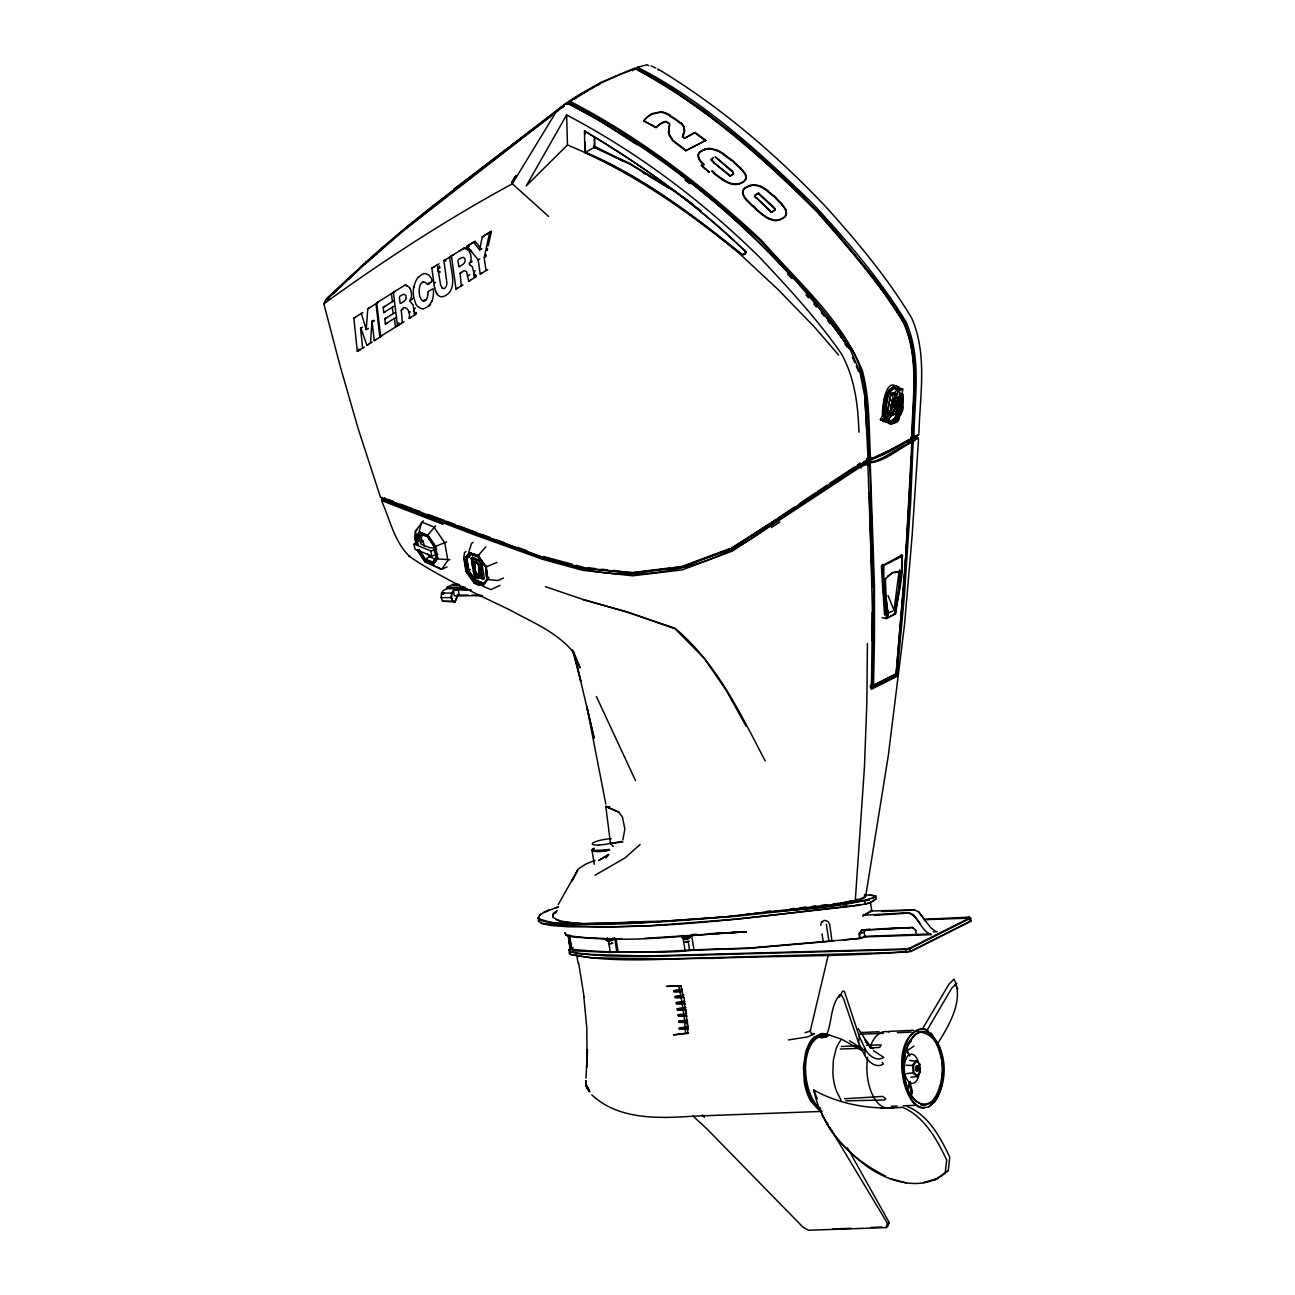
<?xml version="1.0" encoding="UTF-8"?>
<svg xmlns="http://www.w3.org/2000/svg" width="1295" height="1295" viewBox="0 0 1295 1295"><rect width="100%" height="100%" fill="white"/><g stroke="black" fill="none" stroke-linecap="round" stroke-linejoin="round"><path stroke-width="1.5" d="M586.376 1086.505L585.761 1081.001L586.376 1086.505L586.101 1083.85M872.263 641.009L872.263 611.952M892.967 404.898C893.777 407.116 889.762 406.565 890.539 404.752M585.939 1083.866L586.441 1086.392L585.858 1081.066L585.971 1082.636M867.423 643.469L866.824 703.671L864.429 767.417L855.234 901.207L865.659 896.448L888.338 755.373L904.509 624.789L912.02 536.988L918.479 440.3M586.052 1084.757L585.728 1081.584M668.414 132.414L668.916 128.399M897.969 391.446C890.507 414.368 900.996 383.806 890.555 395.412L887.463 411.875L885.343 411.502L886.751 411.583M585.809 1082.669L585.761 1081.001M900.219 415.306L903.052 404.008L902.485 393.745L903.133 398.18M900.025 400.268C901.595 407.876 893.307 429.114 884.89 417.573M902.016 402.389L902.405 393.68L901.725 397.16M900.09 571.354L898.714 588.626L894.894 611.92L894.408 607.339L898.989 571.969L900.09 571.354L892.886 572.374L885.181 578.93L885.472 594.583L888.192 615.303L885.78 595.133L885.521 578.687L884.048 578.703M903.198 402.033L903.23 400.09M899.847 400.365L898.358 410.58L895.104 417.459A16.738 8.142 -82.6 0 1 893.485 419.321A16.625 7.835 -80.4 0 1 890.895 420.875A16.738 8.142 -82.6 0 1 888.338 420.826M901.984 400.689C902.34 407.86 898.503 424.598 888.856 420.179C889.082 433.097 905.577 411.664 902.793 405.983M871.826 674.808L871.454 689.248L896.949 676.411L904.298 596.331L910.628 502.978L913.153 440.737L910.741 440.365L910.013 442.874M866.404 464.452L866.76 462.137L908.038 441.352L911.858 442.242L905.027 570.156L896.189 673.934L877.136 684.424L873.024 686.172L870.289 685.314M894.408 607.339L894.246 610.884L888.03 595.538M867.44 459.142C881.037 458.899 898.665 445.318 912.149 438.406L912.198 437.111C912.748 398.941 919.968 358.812 903.829 322.682C879.791 282.488 848.371 247.539 817.873 212.234C763.03 157.31 703.654 104.668 634.777 68.101L601.511 82.119L579.432 94.551L569.395 101.026L566.967 103.908L568.133 103.147M377.622 302.755L367.78 308.777L366.194 329.594L361.321 313.422L362.972 312.597M911.016 472.189L912.376 442.372L917.831 437.953L918.56 439.215M902.761 389.536L901.482 396.367M908.232 443.392L908.313 441.789M910.887 473.031L907.228 540.177M586.327 1084.805L586.603 1086.375M882.154 1062.386L883.481 1063.972C876.278 1068.828 868.152 1061.787 864.801 1055.441L865.125 1048.918L859.313 1036.567L844.437 991.452L842.576 991.209L839.37 997.069M910.757 441.854L911.016 437.759M885.505 399.767C886.088 393.275 894.359 380.18 900.705 388.986C899.199 388.257 896.69 391.171 894.829 388.209M918.932 433.064C919.952 394.765 927.625 354.506 911.712 318.133C887.836 278.15 857.727 242.311 826.696 207.734C776.628 154.688 720.457 106.676 657.892 68.975L658.378 70.14M912.149 438.406L892.433 449.365L869.916 459.919L869.333 458.155C867.083 421.393 870.11 382.333 851.721 348.922C825.239 309.958 793.042 275.43 760.78 241.275C703.072 187.354 639.471 138.549 569.201 102.208L566.967 103.908M919.078 1063.956L920.389 1071.969L917.119 1076.582L910.854 1077.23M885.748 421.539L888.856 423.497L891.786 422.915M899.345 573.701L899.588 569.913M898.277 401.531C898.115 403.069 894.845 402.891 895.654 401.304M907.212 539.416L895.93 675.618L885.052 681.834L870.661 687.758M883.417 406.97L884.712 398.326L888.046 391.284M373.672 320.334L372.021 321.16L370.499 343.013L366.922 345.279L360.836 328.023M883.239 407.018L886.654 394.004M901.045 401.693L898.082 414.999L892.773 422.316M458.041 594.437L454.966 601.884L442.582 601.269L441.207 597.626L441.514 593.126L443.359 590.407L446.726 588.707L466.945 588.642M454.966 601.884L452.667 601.252L451.275 597.61L451.599 593.11L453.477 590.374L458.284 589.468L470.862 590.115M911.097 437.208L912.214 437.5L912.781 436.172L915.16 370.516L912.457 345.198L904.833 322.099L883.562 289.449L828.444 222.287L785.417 178.386L746.017 143.243L704.334 110.82L665.517 83.884L637.189 68.311L637.512 67.259L647.128 64.75L648.585 65.705M898.633 397.516L897.759 402.114L898.762 396.95M588.561 1090.924C590.747 1094.081 583.818 1082.96 587.671 1087.557L586.522 1086.1L586.991 1086.91M552.787 916.552L553.078 913.606L557.336 910.498M427.933 292.379L427.917 292.492A10.182 5.908 78.6 0 0 427.9 293.172L427.884 293.544A12.189 7.155 78.3 0 1 427.787 294.742M885.375 411.341L888.499 394.813L892.757 392.531L892.951 398.504M474.035 563.859L474.698 561.9M569.622 934.974L571.645 949.64L575.886 950.902L610.269 952.456L608.423 940.558M826.21 1034.559L818.699 1036.599L821.079 1035.158L828.865 1034.883L826.469 1036.809L821.742 1037.797L819.152 1036.939M945.237 1172.768L946.677 1159.915C936.9 1139.551 924.403 1116.468 902.583 1107.306C872.166 1110.042 840.698 1104.878 813.778 1090.082C819.832 1119.544 838.61 1144.084 862.114 1162.667C885.408 1181.72 923.966 1194.314 948.312 1170.356L949.737 1157.082C940.429 1137.496 928.385 1114.882 907.228 1106.497M669.402 125.194L668.706 131.896A18.923 8.935 27.7 0 0 669.175 133.838M669.677 124.838L669.094 128.448M864.801 1055.441L858.601 1042.944L859.313 1036.567M828.865 1034.883L826.469 1036.809M922.849 1028.295L948.83 984.378L953.978 979.149C964.597 1000.387 948.28 1026.563 936.997 1044.741M901.822 404.105L899.361 413.963M538.639 919.142L538.38 921.182L541.747 923.513L550.375 925.439L567.857 926.783L608.197 927.026L651.514 925.585L737.243 919.126L859.67 905.27M538.704 921.409L538.963 919.369M414.594 537.684L415.452 530.999L423.352 520.898M898.649 397.387C891.025 413.736 903.521 396.837 896.415 396.934M463.642 558.857L464.484 552.593L465.925 551.541M897.856 402.259L895.897 401.644M479.895 575.789L479.878 570.464M565.284 933.031L566.223 935.411L574.446 937.24L622.409 939.247M564.944 932.772L565.899 935.184C625.436 944.978 686.415 934.456 746.163 931.801L710.048 933.679M684.602 130.973L684.132 126.651L681.251 122.75M882.024 617.65L886.606 618.573L895.331 613.522L901.142 576.631L902.372 555.571L901.126 554.827M897.71 402.405L898.779 399.896M481.869 273.229L480.218 274.071L478.163 259.809L467.042 246.196L473.501 242.197L479.636 249.886L482.307 236.775L491.404 231.352L488.183 245.823M569.201 102.208L569.395 101.026C640.005 137.335 703.768 186.448 761.687 240.514C797.51 281.662 841.718 319.137 862.389 370.775C869.9 399.265 868.832 428.92 870.515 458.106L870.58 459.336M887.512 411.6L890.685 395.169L892.757 394.02M890.215 410.677L892.595 400.333L892.206 402.049M900.624 389.212C905.658 387.496 893.356 389.164 894.44 395.04M890.393 400.058C894.149 398.423 894.327 408.346 890.588 405.902M483.844 236.613L482.307 236.775M885.343 401.952C880.179 411.632 890.879 430.911 898.762 415.387M900.268 403.312C899.28 405.659 903.991 395.363 899.119 397.403M911.47 439.005L911.809 436.771C912.344 398.763 919.58 358.812 903.57 322.811C879.564 282.698 848.225 247.798 817.776 212.574C763.127 157.828 703.978 105.348 635.359 68.878L633.611 68.959M897.095 404.655L897.306 404.477A4.613 2.509 89.7 0 0 897.581 404.169L898.843 398.973M894.716 414.109L899.556 405.691L898.212 406.015M900.559 394.295L900.316 403.101M622.83 840.018L624.854 829.075L622.458 817.113L618.751 812.111L605.817 806.494L610.495 843.547L613.215 846.444M898.568 397.824L898.066 398.714M413.736 287.101L413.413 289.109A15.427 8.693 78.8 0 0 413.283 291.925L413.332 293.447A19.749 11.137 78.9 0 0 413.947 298.222L415.857 304.017A8.952 5.148 79.1 0 0 417.298 306.187L420.729 308.42A17.758 10.279 79.9 0 0 422.996 308.679L423.319 308.647M900.09 393.729L899.782 398.892L898.261 401.563M463.497 182.611L406.112 227.353L365.805 262.221L366.129 263.095M484.249 257.268L489.753 232.193L491.404 231.352M486.013 255.908L486.24 254.84M487.616 248.43L487.163 250.566M828.379 954.561L810.233 1031.16L812.062 1034.786L814.539 1033.879L813.195 1033.426M457.653 595.862L455.079 601.722L452.845 601.107L451.486 597.578L451.809 593.207L453.719 590.52M820.69 925.278L821.483 922.202L824.267 920.308L828.136 921.522L829.674 924.5L832.021 941.125L748.413 948.426L692.857 950.19C665.581 953.589 636.735 951.323 610.269 952.456M551.929 115.239L453.768 190.381L454.108 189.021L564.798 104.507L588.092 90.504M476.155 561.561L474.148 561.706L473.63 563.665L474.456 568.651M458.899 584.401L452.764 584.417L447.115 587.266L446.726 588.707M479.441 567.857L477.839 562.985L474.504 562.014L475.378 571.953L476.463 574.268L479.927 575.288M475.378 571.953L476.511 574.268L479.555 575.336L478.681 565.478L477.58 563.228L474.488 562.159M474.52 561.658L474.99 571.937L478.179 575.886L480.105 575.53M419.159 531.209L421.749 522.079L433.874 526.984L444.719 542.848L447.924 560.379L441.627 569.298L424.792 561.917M411.454 299.76L411.486 299.663A2.849 1.619 78.8 0 1 411.68 299.372L411.891 299.129M586.004 1078.168L587.396 1049.517L587.137 1066.918L586.813 1027.939L583.867 997.344M909.446 1094.324L911.696 1093.87L912.392 1091.588L909.996 1082.005M468.822 552.123L471.477 543.511L472.999 542.346M895.233 399.232L897.904 391.414L902.793 388.986M862.761 916.148L871.664 910.158M744.949 254.338L745.807 251.748L742.278 248.349C694.751 202.846 641.041 164.335 584.466 130.924L584.871 152.535C641.608 176.767 691.19 214.258 739.089 252.541L742.164 255.002L744.949 254.338L745.823 251.602M895.897 398.261L894.052 403.522L892.935 403.587M683.226 135.344L683.647 134.486M591.815 1094.858C618.719 1120.11 658.831 1118.475 693.133 1116.177L706.924 1128.884L802.932 1227.11L808.242 1230.25L885.99 1227.579L887.544 1223.5L889.26 1222.626L847.464 1147.872M683.517 134.826L682.514 137.027L684.424 138.403L695.14 132.446L705.84 140.313L685.702 150.77L672.672 140.815L668.706 134.291M916.731 1065.656L915.743 1069.961L917.168 1071.418L918.349 1069.767L918.123 1066.886L916.731 1065.656L915.775 1070.188M682.012 990.513L682.53 989.202L673.724 990.659L682.012 990.513L680.976 986.369L677.058 986.288L681.283 985.754L666.536 986.385L678.855 986.029L679.454 989.25M571.823 948.798L570.124 948.814L568.019 934.958M889.26 1222.626L887.577 1226.786L885.99 1227.579M682.951 136.024L683.388 135.166M897.273 405.367L899.556 405.707L898.503 407.536M920.405 1071.58L917.119 1076.582L913.234 1073.167L912.635 1065.138L915.905 1060.54L919.871 1064.425M683.242 135.506L682.514 137.027M683.193 996.405L683.744 995.11L674.889 996.551L683.193 996.405L682.222 991.533L673.918 991.679L682.222 991.533M742.164 255.002L745.952 252.622M905.998 1044.207C908.621 1035.304 918.058 1024.523 927.981 1030.545M684.294 1002.492L684.861 1001.245L676.006 1002.638L684.294 1002.492L684.181 997.49L675.1 997.571L681.105 997.538L681.785 1001.294M432.028 300.926L429.94 304.293A31.064 18.081 79.5 0 1 423.335 308.777M382.559 498.834L381.685 501.068C390.103 519.959 394.554 542.508 410.175 556.996C441.401 577.942 475.718 593.531 509.534 609.735C532.294 622.442 557.935 632.316 574.413 653.506L572.293 650.543L580.03 667.767L573.555 651.644M570.124 948.814L568.991 940.753M616.711 951.501L614.672 937.661M910.514 441.903L911.211 440.446L910.514 441.903L912.376 442.372M866.096 462.833L866.047 465.018M685.265 1008.595L685.864 1007.445L676.961 1008.74L685.265 1008.595L684.472 1003.528L676.168 1003.674L685.265 1003.674L684.472 1003.528M566.627 114.947L526.175 185.994L567.469 144.959L566.627 114.947C637.367 152.13 702.198 200.806 759.161 256.847C788.218 287.62 817.015 318.829 841.297 353.584C854.765 377.59 858.067 405.157 858.925 432.222M755.811 194.93L758.595 193.101L773.423 206.844M771.431 211.83L756.733 198.086L771.156 212.348L773.714 210.648A11.914 6.054 36.2 0 0 775.074 209.385M808.825 1047.105L811.512 1042.07A37.992 19.652 87.7 0 1 825.87 1034.834M890.814 405.594L891.397 404.72M686.156 1014.665L685.411 1009.647L686.156 1014.665L677.852 1014.811L686.771 1013.548M893.744 410.191L896.836 405.594L895.606 405.626M882.656 419.596L885.553 414.756M570.383 952.375L570.043 954.285C616.404 963.982 664.918 957.944 712.04 958.397C777.955 955.532 845.36 956.908 910.644 951.275L971.12 920.826L970.667 918.139L968.968 917.119L923.659 919.353M883.174 414.886L880.487 419.256M886.557 422.057L890.863 416.148A7.608 4.549 86.4 0 1 891.203 415.727L895.088 413.591M885.019 415.824L885.472 414.999M891.834 408.88L893.647 405.675M893.566 410.499L892.724 411.988L894.149 409.43M898.082 402.777L900.349 398.909A9.454 6.054 83.5 0 1 900.624 398.471L901.255 397.775M894.311 410.887L894.813 409.965M662.085 123.154A59.505 29.542 30.7 0 0 656.063 127.768L643.874 120.985L656.322 127.25A59.505 29.542 30.7 0 1 662.376 122.636L665.857 121.196L669.774 123.915L665.581 121.714L662.117 123.041M684.424 138.403L695.14 132.446M685.702 150.77L705.84 140.313M730.072 176.169L733.553 173.724L733.148 172.575L715.131 156.792L732.614 171.167L733.439 174.016L730.072 176.169L713.351 162.312L730.348 175.651M892.255 408.67L893.388 406.711M890.361 407.294L892.061 404.671M890.847 411.195L890.07 412.36A4.176 2.282 89.7 0 1 889.697 412.733L889.131 413.04A5.439 1.522 -36.6 0 1 888.71 413.089L888.354 413.056A7.349 3.594 86.6 0 0 887.739 413.105A5.73 2.946 89 0 0 887.269 413.332L886.832 413.704M893.874 411.098L896.286 406.873M895.962 412.101L898.325 407.86M885.667 414.562L887.221 412.814A6.248 3.205 89 0 1 887.431 412.668L889.616 412.166A5.536 2.995 89.6 0 0 889.94 411.794L891.203 409.916M892.271 408.006L891.429 409.625M885.1 421.004L887.658 416.909M894.311 410.321L895.832 407.617M895.282 409.139L896.172 407.553M899.442 416.925C898.892 428.953 878.56 419.758 893.032 421.199M886.088 418.673L885.812 419.094A24.589 18.875 -1.3 0 0 886.071 418.69L887.237 416.618L886.395 418.139A19.975 15.637 63.4 0 1 886.152 418.528M896.836 400.867L897.5 399.702M884.809 416.116L883.692 418.058A29.542 22.484 62.4 0 1 883.303 418.673L883.077 419.013M893.097 406.63L892.53 407.634M558.226 904.622L578.331 868.945L585.842 864.056L595.15 860.382M887.091 417.977L888.499 415.501M782.148 516.721L731.918 548.724L681.866 567.323L632.203 573.361L582.523 568.149L542.022 557.206L380.536 497.458L358.181 428.694L339.986 365.546L323.88 303.823L325.709 299.825L380.698 248.98L427.415 210.146L566.854 102.839C651.854 147.096 729.166 207.329 793.317 278.603M887.901 416.585L889.681 414.27A7.624 3.917 89 0 1 889.94 414.157L891.818 413.85M864.542 894.521L875.711 895.962L874.983 897.241C830.807 911.097 782.293 908.426 736.709 915.937C693.78 919.725 650.77 923.206 607.663 923.837C584.822 922.412 559.424 927.641 538.105 918.22L540.371 914.27M875.922 899.005L869.771 903.004L859.621 905.059M886.978 418.803L886.055 419.726M892.741 411.972L892.644 412.101A8.935 5.552 84.6 0 1 892.304 412.571L891.478 413.299M893.987 410.823L893.469 411.761M704.755 149.832A41.893 20.704 31.9 0 0 699.98 152.211L698.588 153.716A15.864 7.802 29.7 0 0 698.248 154.607A14.585 7.171 29.8 0 0 699.09 159.123M745.062 180.345L745.418 179.778A16.689 8.223 32.1 0 0 745.904 178.095L745.79 176.347A13.096 6.459 31.9 0 0 745.046 174.388A20.558 10.214 31.6 0 0 740.271 168.609M899.669 399.087L900.915 397.241M887.399 416.326L888.985 413.995A5.002 2.703 89.6 0 1 889.309 413.704L890.636 412.457M898.52 402.065L901.012 397.873M896.35 407.213L897.435 405.319L899.458 404.785M895.266 413.315L895.832 412.344M887.642 415.922L888.16 415.064M889.875 417.767L890.361 416.941M895.768 403.878L893.242 405.432A9.259 5.245 -89.9 0 1 893.469 405.108L894.068 404.396M893.566 411.535L892.53 413.17M895.023 407.86L895.557 407.002M893.259 406.355L895.962 404.59A5.407 2.671 87.9 0 0 896.431 404.526L896.723 404.364A4.808 2.574 88.9 0 0 897.176 403.959L898.261 402.405M891.073 410.24L889.131 412.441M686.933 1021.091L687.564 1020.055L678.645 1021.334L686.933 1021.091L686.301 1015.717L677.997 1015.863L687.095 1016.057L686.301 1015.717M323.88 303.823C384.178 260.068 446.84 219.357 512.334 183.809L556.915 110.577L566.854 102.839L596.477 118.654L637.108 144.684M896.124 402.081L895.525 402.988M899.895 398.698L900.187 398.212A13.662 8.952 80.8 0 1 900.511 397.759L900.689 397.516M573.232 947.746L571.807 947.843M884.129 418.997L883.012 420.616M926.637 1030.982L951.76 988.182L956.795 983.245M893.21 412.134L893.097 412.312A27.713 21.335 51.5 0 1 892.789 412.781M863.425 915.581L872.037 911L914.464 909.851L918.803 912.02L925.698 921.344M887.366 392.725L888.127 391.576M885.926 419.871L885.294 420.778M896.091 407.213L896.949 406.29A8.693 4.452 89 0 1 897.257 406.112L897.467 405.999M888.419 410.644L886.865 412.182M897.856 403.036L895.217 404.493M892.66 412.085L892.142 412.765A4.176 2.282 89.7 0 1 891.85 413.056L891.17 413.38A6.588 3.189 86.3 0 1 890.847 413.413L889.794 413.461A5.811 2.978 89 0 0 889.438 413.639L888.985 413.995M879.24 928.839L912.91 927.495L861.596 929.988L859.006 933.776L859.767 938.211L859.621 933.808L862.049 930.312L869.803 929.211M688.195 1026.741L687.532 1027.696L679.244 1027.841L688.195 1026.741L687.046 1022.16L678.742 1022.305L687.839 1022.645M416.197 543.447L415.258 538.315L420.066 531.97M417.977 544.742L417.039 539.562L421.004 534.188M417.039 539.562L421.28 537.085L423.125 534.463M433.113 564.215L437.354 558.21M417.961 550.051L424.857 561.14L433.145 564.49L437.953 558.129M888.03 410.434L886.962 411.47M917.491 1075.692L914.027 1072.649L913.493 1065.494L916.407 1061.382L909.592 1060.411M442.663 594.308L443.764 592.786M442.939 594.421L443.975 592.997M415.905 543.463L414.967 538.267L419.321 532.099L427.9 535.725L435.185 546.409L437.435 558.582L433.08 564.766L424.679 561.366L425.375 560.881M895.816 406.598L896.237 406.096A4.824 2.622 88.4 0 1 896.577 405.74L898.746 405.238A4.743 2.428 89 0 0 899.054 405.092L899.636 404.607M784.673 217.01L785.644 215.682M785.142 216.492L785.838 215.391A17.466 8.952 37 0 0 786.453 213.724L786.016 210.017M427.965 534.77L435.638 525.867M893.793 405.529L893.906 405.367A3.917 2.153 88.1 0 1 894.327 404.898L894.537 404.785A6.119 3.14 89 0 1 894.845 404.639L895.007 404.574M859.621 933.808L864.024 932.222L866.209 929.357M892.692 412.911L892.595 413.04A5.002 2.881 86.6 0 1 892.19 413.461M483.423 585.081L474.067 582.232L466.394 571.516L464.419 559.44L469.777 552.852M488.62 578.557L482.841 585.728L473.808 582.572L465.99 571.662L463.998 559.375L468.952 552.916L478.001 556.073L485.803 566.983L487.665 578.687L482.905 584.887L474.229 581.86L466.75 571.386L464.824 559.23L470.101 552.69M464.808 559.618L469.583 553.418L478.243 556.445M467.009 571.322L465.148 559.877L469.777 553.871L478.195 556.801L485.479 566.951C490.692 590.342 483.164 573.458 486.726 566.303M483.974 583.656L482.744 584.304L474.375 581.374L467.139 571.273L465.277 559.909L471.396 553.143M471.607 553.256L465.277 559.909M468.515 557.319L470.959 554.147M482.938 585.324L488.846 577.538M478.26 555.409L485.868 546.83M970.683 921.344L969.89 920.146L970.683 921.344L910.417 951.695M744.188 188.73L743.686 189.507A16.738 8.418 33.7 0 0 743.184 190.446A14.617 7.349 33.7 0 0 743.573 194.914M918.025 437.92L917.265 438.795M893.955 405.934L895.055 405.092M859.265 463.659L860.269 462.946M410.24 299.954L410.029 300.213A2.849 1.619 78.8 0 0 409.819 300.472L409.965 301.573M883.125 419.548L883.222 420.551L881.345 420.308M605.655 939.701L609.896 940.17L614.105 938.47M895.185 403.441L892.919 404.202M900.834 389.261L899.28 390.216L896.998 388.532A16.738 8.142 -82.6 0 0 894.505 388.484A16.625 7.835 -80.4 0 0 891.915 390.054A16.738 8.142 -82.6 0 0 890.296 391.883C884.469 398.439 887.01 408.152 884.987 415.145C883.141 406.743 885.197 396.351 891.187 389.617M745.127 180.102L744.657 180.604A39.336 19.36 31.5 0 1 739.429 183.485L736.288 183.987A16.673 8.256 31.8 0 1 733.666 183.841L731.966 183.55A13.533 6.669 31.7 0 1 728.34 182.352A20.574 9.777 31.6 0 1 720.91 177.868M892.498 413.866L890.393 414.513M605.914 857.954L608.812 854.684M469.438 263.128L469.535 263.031A2.59 1.651 75.3 0 0 469.227 263.403L469.486 264.633M886.719 413.817L886.606 413.947A10.376 6.248 85.5 0 0 886.379 414.222M916.374 436.949C921.133 432.239 911.648 440.073 911.745 437.37M701.534 211.134L673.95 191.045L629.985 164.157L594.502 147.565L594.777 137.286M382.154 497.361L382.786 498.559L413.267 510.311M744.415 188.471L743.298 190.09A16.738 8.418 33.7 0 0 742.909 190.964A14.617 7.349 33.7 0 0 743.298 195.432A18.567 9.292 33.9 0 0 747.328 201.259M885.618 420.956L885.699 421.992M914.351 436.933L915.257 435.962M417.654 550.229L425.116 561.01M785.191 216.233L784.414 217.252A43.366 22.193 37.3 0 1 778.7 220.134M887.674 421.377L887.269 421.717A6.151 3.157 89 0 1 886.978 421.911L886.751 421.992M888.872 390.264L890.588 388.678M934.731 1101.867L928.24 1107.16L921.522 1107.516A39.514 19.781 84.8 0 1 911.502 1099.633M931.38 1102.11C947.843 1085.016 947.778 1032.39 917.151 1031.856M914.642 438.892L915.193 437.937L910.741 440.365M894.473 414.368L894.23 414.578A3.853 1.975 89 0 1 893.922 414.74L892.708 414.821M914.335 438.892L918.851 434.343L913.185 437.953L912.214 437.5M473.403 571.338L474.504 576.421L483.521 578.962M484.379 578.525L475.281 575.352L472.659 557.287L481.465 560.735L484.379 578.525L482.954 579.383M744.139 188.989L744.674 188.228A42.719 21.481 34.5 0 1 750.096 185.493M473.371 571.5L471.526 558.274L479.943 561.593L482.112 579.075M482.63 579.075L480.332 561.318L471.25 558.55M886.557 413.267L886.945 412.927A5.568 2.865 89 0 1 887.172 412.781M328.169 298.789L327.926 297.478L363.167 264.601M345.765 281.792L326.712 299.695M348.549 279.218L363.879 265.07M342.188 285.094L354.862 273.439M382.154 499.87L381.475 500.501L442.971 524.281M700.174 151.628L698.944 153.15A15.864 7.802 29.7 0 0 698.523 154.089M607.808 939.166L611.094 939.296M365.854 263.306L382.559 248.413M364.704 264.374L370.354 259.34M373.187 256.815L406.322 228.325L459.369 185.93M640.118 844.486L625.113 857.857L595.069 875.193M437.888 554.244L431.769 556.024L414.967 549.226L414.044 544.127L420.098 539.837L423.19 541.083L424.129 546.199M894.246 404.267L894.392 404.169A7.511 3.853 89 0 1 894.716 404.008L895.59 403.862M384.939 497.976L383.66 498.866M327.926 297.478L336.668 291.051M364.899 264.212L363.571 264.229L377.023 253.852M687.807 1033.459L688.552 1032.843L673.465 1034.867L687.807 1033.459L687.613 1028.764L679.292 1028.376L679.357 1029.412M406.873 227.985L551.816 115.287M460.696 184.91L453.768 190.381M891.931 413.72L892.012 413.704A5.455 2.8 89 0 1 891.397 413.995L890.992 414.06M454.545 188.665L470.069 178.305M935.055 1179.988L948.312 1170.356M887.609 576.21L892.158 573.005L898.989 571.969L897.856 571.742M554.794 113.037L563.778 106.271M554.988 112.908L558.048 110.609M561.107 108.311L564.167 106.012M872.328 586.781L867.828 463.561L860.576 466.864L732.355 551.103L682.303 569.865L632.64 575.806L582.912 570.383L542.395 559.23L474.698 534.9L381.96 499.449M474.844 568.764L476.706 574.171M430.944 282.294L429.665 283.168M556.138 912.36L553.321 914.416L553.03 917.346L560.945 921.781L583.543 923.529L658.928 921.571L722.416 917.022M634.534 69.412L637.512 67.259C703.493 100.864 759.453 151.855 812.192 203.121C846.477 239.996 879.451 278.555 905.869 321.532C921.91 357.728 914.529 397.873 913.914 436.075L913.865 437.354L912.7 437.176M634.016 69.849L635.359 68.878M813.729 1037.408L821.224 1033.637M399.702 296.345L403.878 294.111L405.772 295.357A1.732 0.971 79 0 1 406.015 296.118L406.031 297.672A6.621 3.707 79 0 1 405.723 299.08M479.943 561.593L481.465 560.735M329.416 297.154L328.574 298.87M458.252 259.696L460.826 258.126A37.474 23.407 73.8 0 1 461.441 257.818L463.351 257.317L464.792 258.482A1.716 1.085 75.5 0 1 465.067 259.227L465.099 260.781A6.847 4.29 75.6 0 1 464.775 262.189A10.263 6.362 77.3 0 1 463.06 264.196L461.409 265.378M931.234 934.682L864.947 936.884L860.317 938.486L748.494 948.053L693.084 949.834C652.389 952.553 612.082 953.379 571.872 949.332L570.318 948.393L568.958 949.721L571.079 951.501L577.845 953.071L590.569 954.464L645.752 955.985L905.82 948.927L909.818 948.086L970.084 917.734M906.322 1051.313L913.93 1046.052M368.444 260.166L373.073 257.009M794.499 507.122L778.279 518.097M799.371 503.82L815.559 492.796M859.427 464.5L817.857 491.987M402.583 302.172L404.137 301.12A10.473 5.811 80.4 0 0 405.821 299.242M857.403 465.099L858.682 464.241M401.887 302.642L400.624 303.418M817.177 491.695L826.906 485.269M830.144 483.132L854.441 467.106M866.582 459.628L867.585 459.968L868.038 458.705L864.898 396.221M460.599 265.928L459.207 266.754M566.595 104.312L569.638 102.321M772.047 522.16L775.155 520.137M914.027 1072.649L906.775 1073.652M574.252 99.181L577.311 97.206M429.503 283.265L427.852 284.333A5.52 3.221 78.5 0 1 427.253 284.609M771.383 527.502L779.8 522.063M907.099 1043.916L911.389 1041.131M416.958 529.946L415.452 530.999L416.164 534.9M567.388 102.564L599.31 83.722L621.778 73.734M769.975 523.568L731.707 547.882M360.366 349.65L357.323 351.366L353.843 318.181L361.321 313.422M357.323 351.366L364.3 347.157M454.869 595.927L482.112 595.538M584.871 152.535L594.907 147.128L629.888 163.461L673.95 190.414L693.456 204.61M382.268 335.454L380.601 336.279L376.715 302.771L393.065 292.654M385.376 311.69L383.725 312.532L383.207 307.303L394.052 300.683M383.725 312.532L393.842 306.365M387.011 323.232L385.343 324.074L384.89 318.797L394.894 312.71M385.343 324.074L394.036 318.602M380.601 336.279L397.096 326.097M372.021 321.16L374.287 340.617L381.491 336.279M812.062 1034.786L807.659 1036.923L788.396 1039.917M400.948 323.701L397.452 325.692L393.405 292.265L405.966 284.56M397.452 325.692L404.04 321.759M402.373 322.584L401.272 310.152A4.937 2.752 79 0 1 401.677 309.618C405.092 304.195 410.984 310.865 409.171 318.311L416.31 314.037M608.618 854.311L598.824 860.447L605.332 856.61M928.661 1106.901C950.854 1089.079 949.122 1043.317 924.031 1028.829C893.582 1032.018 898.277 1086.537 914.189 1103.615A39.821 20.72 89.3 0 0 924.711 1108.067M434.392 285.904L431.802 268.13L439.07 263.791M434.165 266.851L431.802 268.13M442.162 288.251A6.896 4.16 78 0 0 446.71 284.657L446.807 284.333A5.682 3.464 77.3 0 0 446.888 282.893L443.894 260.586L451.34 256.151L449.689 256.977C450.174 268.615 458.446 288.785 445.367 295.632A26.628 16.009 79.6 0 1 443.764 296.377L442.518 296.749A10.587 6.362 79.3 0 1 436.965 293.965M457.669 288.202L456.002 289.044L451.421 255.876L464.792 247.782A12.853 8.029 74.2 0 1 467.624 248.106L470.749 250.162M451.421 255.876L453.752 254.629M891.251 676.33L870.11 686.981M458.721 251.343L464.792 247.782M456.002 289.044L462.979 284.916M467.042 246.196L475.168 241.356L479.797 247.167M461.328 285.742L460.065 273.391A4.792 2.978 76 0 1 460.486 272.84L464.128 270.639L466.589 271.659L468.66 281.209L476.236 276.709M487.697 269.635L480.429 273.925M484.443 235.447L489.753 232.193M683.614 938.082C682.87 940.575 694.201 936.803 687.224 937.256M893.534 675.148L870.515 686.819M773.358 211.214L771.156 212.348M893.242 421.102C902.146 414.27 906.435 393.097 894.699 387.852A17.013 8.045 -80.6 0 0 891.187 389.617M434.91 558.938L429.551 556.769L425.31 559.246L419.175 549.776M908.815 439.685L888.856 450.676L864.267 462.056M895.039 674.501L896.496 674.177L903.327 597.076L912.392 442.534C898.163 445.027 883.028 462.542 866.76 462.137M591.443 88.61L594.793 86.716M892.498 611.046L884.55 614.963L881.409 566.19L884.744 564.604M570.286 948.426L571.597 948.069L570.966 943.472M570.447 951.631L569.007 952.893L571.16 954.739L590.73 957.733L663.234 959.077L906.257 952.181L910.644 951.275L909.818 948.086M884.744 421.636L882.753 420.988L883.643 421.701M889.196 411.713L889.131 411.761A5.957 3.059 89 0 1 888.888 411.907L888.92 411.859M872.199 898.422L875.452 895.8L869.414 894.974M892.061 415.047L891.203 415.727A6.588 3.869 87.6 0 0 890.766 416.326M882.413 420.147L880.26 419.515L881.086 420.228M895.897 559.035L900.381 556.64M474.375 581.374L475.896 580.597L484.249 583.511M585.227 131.313L585.049 134.032M476.204 561.82L478.842 565.446L479.555 575.336M894.845 392.935L895.088 399.087M745.111 253.804L742.375 254.532L739.251 252.056C691.465 213.837 641.964 176.428 585.34 152.227L585.178 142.418M436.415 556.753L432.384 562.467L425.116 559.521L418.609 550.019M468.385 570.642L476.042 580.387L484.314 583.268M472.659 557.287L471.234 558.145L471.995 562.758M471.526 558.015L472.367 557.562M481.044 560.217L479.911 560.8M475.281 575.352L474.553 576.453L478.761 577.926M475.686 575.87L474.553 576.453M499.935 585.34L490.999 589.63L483.31 586.344M464.419 559.44L469.761 556.688M478.648 555.943L469.308 553.094M479.49 556.202L478.373 556.785L469.891 553.936M466.394 571.516L469.276 570.01M470.214 569.525L466.799 571.305L474.472 582.022L483.747 584.903M480.542 574.268L478.227 575.466M503.431 578.023L497.976 580.548L488.49 579.61M586.764 1086.084L587.04 1088.399M589.516 1091.539L588.173 1087.978M434.537 546.425L436.156 557.109M476.511 574.268L478.842 573.07M480.591 574.527L478.26 575.725L476.382 574.413M474.537 581.989L477.887 580.241M488.571 577.683L482.711 584.433L474.294 581.504M859.249 464.97L867.634 460.907L868.233 459.077M469.713 552.9L478.988 555.782M486.661 566.498L485.835 566.919L487.81 579.27M487.827 578.978L486.256 566.708L478.583 555.992M415.258 538.315L422.267 534.819M432.708 562.014L425.31 559.246M447.083 566.919L441.627 569.298L433.598 565.478M713.335 157.699L712.897 157.925A11.202 5.471 29.9 0 0 711.473 159.188M758.595 193.101L756.15 194.363A11.024 5.552 34.2 0 0 754.904 195.496M473.501 242.197L475.168 241.356M443.894 260.586L445.545 259.761L445.755 261.282M439.782 267.337L437.969 268.551M393.405 292.265L395.056 291.424M480.267 249.352L481.918 248.527M479.636 249.886L481.303 249.045M376.715 302.771L378.383 301.929M442.178 287.83L440.559 284.77L438.568 272.824L440.413 271.901M367.78 308.777L369.431 307.951M353.843 318.181L355.494 317.356M383.207 307.303L384.874 306.478M478.163 259.809L479.814 258.984M485.819 256.815L484.168 257.64L486.03 270.477M433.825 283.249L435.492 282.423M460.065 273.391L461.716 272.565M372.652 321.694L374.32 320.869M362.487 327.182L360.528 328.202L362.649 347.983M475.216 270.72L473.614 271.837M468.175 275.625L469.826 274.783M401.272 310.152L402.939 309.327M384.89 318.797L386.558 317.955M366.194 329.594L368.444 328.396M474.585 277.535L474.31 275.884L475.961 275.042M474.456 276.741L476.107 275.9M396.076 317.518L394.425 318.343L395.444 326.923M415.42 308L413.655 309.181M468.66 281.209L470.328 280.367M408.751 312.694L410.418 311.868M414.319 313.649L416.067 312.37M414.384 314.135L416.197 313.228M409.171 318.311L410.839 317.485M374.287 340.617L375.955 339.776M370.499 343.013L372.151 342.188M366.922 345.279L368.589 344.438M417.654 544.774L416.699 539.513L420.47 534.171L428.143 537.069M452.764 584.417L453.444 585.324L456.811 583.624M434.764 552.981L433.825 547.866L429.908 547.801L421.004 544.208L420.454 542.459L423.19 541.083M496.989 562.37L486.402 566.789M437.71 558.258L435.509 546.28L428.095 535.45L419.807 532.099L415.485 538.429L416.569 544.337M651.547 113.733L661 111.758M651.255 114.251L660.709 112.276M887.722 413.817L889.438 413.607A4.727 2.428 89 0 1 889.762 413.493L889.875 413.445A7.301 3.561 86.6 0 1 890.361 413.38L891.365 413.332M446.629 541.941L435.832 546.28M888.079 563.017L891.413 561.431M897.241 406.096L897.289 406.063A12.804 6.556 89 0 0 896.933 406.258M596.477 85.761L599.909 84.24M867.261 459.952L872.134 457.782M868.184 465.666L867.828 463.561C862.81 461.878 858.812 467.139 854.83 469.389L766.559 527.988C715.018 566.935 647.759 582.799 584.385 569.395C536.697 557.805 491.145 539.351 445.286 522.176M865.222 460.793L867.634 460.907L867.585 459.968M889.859 414.141L889.956 414.109A5.892 3.011 89 0 0 889.552 414.303M859.767 899.847C860.738 899.556 868.152 896.674 864.429 895.703M548.918 909.964L540.193 914.497L537.927 918.479L541.002 920.583L549.663 922.509L567.194 923.869L630.228 923.513L736.677 916.196L820.253 907.228L869.463 900.025M543.56 912.376L558.291 906.921M479.911 584.579L478.292 585.194L473.889 583.058M888.888 412.538L887.463 412.7M896.901 405.513L899.539 405.659M891.462 388.144L893.21 387.626M891.462 388.5L892.32 388.16M605.672 939.798L606.74 939.506M860.366 938.098L864.688 936.382L930.878 933.922M571.516 948.312L569.023 949.575L569.072 951.226L577.521 953.638L606.966 955.92L645.541 956.568L905.82 949.494L910.207 948.587L970.667 918.139L968.968 917.119M885.23 412.36L885.845 412.247A16.058 7.317 74.5 0 1 886.088 412.247L886.686 412.247M449.883 559.699L438.163 559.003M683.258 937.807C680.231 939.603 692.598 937.871 689.685 936.884M729.862 548.562L682.044 566.449L674.161 567.42M623.413 73.135L632.429 69.8L632.688 70.804M609.395 943.148C605.332 944.897 615.87 943.31 611.79 942.776M685.913 941.465C682.06 943.634 693.942 940.672 687.111 941.206M916.115 1066.222L917.767 1067.129L917.945 1069.605L916.471 1070.9M849.293 901.676L853.615 900.996M608.051 939.442C603.098 941.708 616.776 939.846 611.952 938.875M684.65 938.276C679.778 941.06 695.334 937.645 687.321 937.774M608.132 939.96C603.308 942.242 616.808 940.364 612.033 939.393M704.836 149.119L708.349 148.456A15.799 7.592 30 0 1 709.352 148.439A14.439 6.864 29.8 0 1 716.41 150.058M704.561 149.637L708.057 148.974A15.799 7.592 30 0 1 709.077 148.957M855.849 899.717L857.727 899.135M855.946 900.381L857.84 899.798M722.48 917.103L834.045 904.428L857.824 900.397M923.594 1182.594L938.244 1178.24M414.044 544.127L430.846 550.925L436.949 549.129M749.967 185.379L753.01 184.829M749.692 185.897L752.735 185.347A14.65 7.333 33.9 0 1 760.327 186.836A18.616 9.68 34 0 1 767.482 191.158M554.778 908.07L558.21 907.115M921.101 1031.694L914.772 1034.446L909.43 1041.293A36.632 19.02 87.5 0 0 904.007 1063.486C902.858 1120.822 949.899 1115.141 941.789 1060.265C927.285 996.373 891.106 1053.725 907.908 1088.124M779.023 219.681L776.45 220.101A17.418 8.838 36.8 0 1 774.005 219.972L769.084 218.499M778.748 220.215L776.174 220.636A17.418 8.838 36.8 0 1 773.73 220.49L768.809 219.017A17.774 8.563 36 0 1 762.14 214.582M433.08 288.736L428.888 291.084A5.504 3.221 78.4 0 0 427.819 292.184M682.19 938.001L681.834 935.735L685.978 935.654M818.699 1036.599L821.467 1037.473L826.518 1036.453M621.39 841.426L610.495 843.547L622.927 841.96M855.169 901.142L844.809 902.809M805.069 1032.617L810.233 1031.16L810.395 1029.93M455.808 590.051L458.317 589.662L459.142 595.214M847.513 901.951L840.342 903.02M849.18 901.012L850.961 900.753M408.977 556.348L410.159 556.17M456.52 595.441L459.434 595.069M879.078 1031.759L860.349 1032.552M838.723 903.262L833.187 903.942M854.409 905.723C750.744 916.714 645.622 934.019 541.439 923.286M614.121 938.584L612.147 938.179M670.227 567.906L632.834 572.503L624.967 571.678M790.468 908.88L794.353 908.426M800.18 907.763L806.008 907.083M811.835 906.419L815.721 905.966M821.532 905.286L827.359 904.622M832.021 941.125L833.268 940.979M598.662 845.068L604.975 844.421A12.853 2.509 -9.3 0 0 611.305 843.077M685.201 937.985L688.487 936.819M766.85 911.372L770.816 910.984M843.304 906.192L846.833 905.869M855.655 905.027L860.641 904.557M843.563 939.96L859.767 938.211M862.049 930.312L909.365 927.673M404.315 285.386L404.946 285.369A12.804 7.155 77.9 0 1 406.533 285.677L406.873 285.806M919.693 1072.033L919.79 1063.956M881.361 1108.407L893.599 1107.581M844.502 1098.775L882.688 1096.412L885.861 1098.856L884.388 1099.973L845.862 1100.847M874.368 915.403L908.685 913.056C919.126 916.391 920.437 930.296 930.7 934.391M923.999 919.693L969.567 918.123M644.554 938.373L746.163 931.801L710.243 933.889M913.525 1030.318L888.742 1031.387M841.297 1046.506L858.714 1045.664M866.468 1045.275L881.199 1044.935L879.726 1047.445L870.272 1047.946M658.847 921.49C625.016 920.599 589.047 928.952 556.17 919.725M859.75 1034.268L883.498 1033.281M897.354 1032.698L911.211 1032.115M891.381 1106.286L897.322 1106.027M903.262 1105.784L915.128 1105.282M921.069 1105.04L925.035 1104.862M821.823 1111.418L693.133 1116.177M870.968 1227.482L882.154 1227.013M937.24 931.655L933.209 931.801M840.293 1049.015L862.276 1048.238M914.626 910.061L882.105 911.518M692.906 934.456L696.759 934.326M832.928 1228.874L851.058 1228.324M679.325 1028.91L688.39 1029.266L687.613 1028.764M686.221 1009.825L677.123 1009.792L683.129 1009.873L683.679 1013.613M906.144 1065.235L913.493 1065.494M895.493 404.995L896.14 405.027A6.718 3.254 88.5 0 0 896.464 404.946L896.577 404.93A4.743 2.428 89 0 0 896.901 404.785M451.599 593.11L441.514 593.126M468.418 595.117L458.333 595.133M452.667 601.252L442.582 601.269M453.444 585.324L459.579 585.324M447.115 587.266L465.148 587.202M441.207 597.626L451.275 597.61M935.767 931.558L930.522 927.495L918.803 912.02M866.339 462.93C882.543 463.659 899.507 448.151 911.858 442.242M745.807 251.748L742.229 248.511C694.848 203.185 641.349 164.756 584.968 131.442L584.466 130.924M607.76 940.251L607.404 937.969M458.689 589.484L470.894 589.921M471.704 595.15L482.226 595.651M609.67 806.72L605.817 806.494L619.156 812.337M917.427 1069.557L918.349 1069.767M908.038 441.352L911.745 441.708M587.622 567.777L595.49 568.602M601.382 569.217L607.274 569.832M613.183 570.447L621.033 571.273M827.311 1034.495C797.412 1036.194 801.476 1095.101 820.609 1108.73M826.145 1035.093L828.606 1035.352M911.194 1091.28L912.392 1091.588M477.839 562.985L479.441 567.922M821.483 922.202L822.584 922.348M893 399.135L895.12 399.41M866.63 458.705L869.285 459.191M410.58 302.026L413.04 304.924L414.659 314.879M901.514 555.393C904.687 573.183 897.84 594.955 895.654 613.781L887.285 617.99L883.74 585.826L883.87 565.381L882.332 564.296M881.895 565.267L883.87 565.381L902.664 555.911L902 555.005L882.769 565.446L882.64 585.955L886.606 618.573M894.473 613.344L895.331 613.522M885.327 617.958L886.185 618.12M894.003 675.229L896.949 676.411M895.331 673.756C895.735 676.055 876.974 685.864 871.94 685.541M894.003 614.235L894.861 614.413M864.542 895.557L865.724 895.816M894.068 387.642L898.325 391.462M890.507 1178.79L906.484 1182.918M543.463 556.478L572.196 564.248M576.032 565.284L583.689 567.356M583.009 599.634L627.606 612.244L675.019 628.771L704.059 658.119L726.204 690.284L745.952 726.009M865.691 463.06L868.136 464.646M545.438 586.667L582.879 599.407L627.347 612.017L675.164 628.334C716.896 663.509 740.368 713.545 765.183 760.926M473.063 553.726L476.56 554.988M517.595 547.364L526.838 550.618M481.303 534.268L490.319 537.554M495.726 539.513L504.742 542.783M414.918 509.712L420.454 511.735M427.852 514.439L444.493 520.541M446.338 521.221L455.565 524.685M459.272 526.078L475.896 532.31M400.446 504.16L413.105 509.016M387.998 499.368L393.324 501.408M383.951 498.186L413.574 510.327L541.342 556.737L581.957 567.712L631.814 572.957L681.656 566.951L731.821 548.352L868.038 459.676M469.713 264.844L472.238 266.64L473.549 271.432M424.954 560.913L433.388 564.361M651.013 65.867L655.837 68.036M567.469 144.959C630.422 171.086 686.706 210.146 739.137 253.27L778.344 289.805L814.053 326.583L838.626 355.024M593.968 145.995L623.64 161.47M670.583 115.304L668.398 114.17A14.65 6.507 24.3 0 0 666.893 113.491A12.157 5.423 24.3 0 0 660.936 111.661M670.308 115.822L668.123 114.688A14.65 6.507 24.3 0 0 666.601 114.009A12.157 5.423 24.3 0 0 660.66 112.179M885.472 1176.022C857.096 1161.858 829.852 1138.613 819.767 1107.775M873.558 1050.714L883.821 1057.4C876.537 1062.013 868.395 1055.554 865.125 1048.918M862.438 1050.892L841.977 1039.383L826.906 1034.203C832.118 1021.609 830.419 1005.729 839.727 994.819L841.847 995.677L843.595 998.769L858.601 1042.944M642.385 172.219L645.768 174.226M649.135 176.233L669.402 188.261M849.52 1040.792L863.862 1049.905M724.196 154.429L730.849 159.366M723.921 154.947L730.558 159.884M682.805 136.509L684.699 137.885M694.865 132.964L705.565 140.831M720.765 177.982L714.29 173.061M685.978 150.252L672.947 140.297L668.981 133.773M897.046 386.833C881.134 374.012 881.312 433.663 883.433 410.321M767.66 190.721L773.536 195.626M767.385 191.239L773.261 196.144M589.662 1091.458L586.635 1086.165M714.014 173.579L720.489 178.5A20.574 9.777 31.6 0 0 728.065 182.789M762.286 214.161L755.649 208.446M762.01 214.679L755.357 208.964M681.348 175.327C746.163 224.294 803.483 283.119 850.168 349.618M684.974 179.973L689.604 183.728M733.974 161.907L740.756 168.026M733.682 162.425L740.465 168.544M548.578 216.394L512.334 183.809M758.32 193.635L773.147 207.362A3.529 1.829 35.8 0 1 774.928 209.855M912.667 927.495L915.953 930.619M776.272 198.135L782.196 204.221M775.996 198.669L781.921 204.739M680.96 123.268L683.841 127.169L684.327 131.491A87.704 40.857 13.6 0 1 682.87 134.842M752.929 205.921L747.733 200.693A18.567 9.292 33.9 0 1 743.395 194.881M752.654 206.439L747.458 201.211M873.105 1048.788L865.529 1041.423L872.458 1048.416L864.752 1039.302L870.629 1047.752L858.229 1028.635M458.867 266.689L457.896 260.878M787.635 274.071L791.714 278.441M805.976 294.936L808.566 297.947M813.729 303.969L816.303 306.98M821.467 313.002L824.057 316.012M931.04 1032.989L939.344 1046.91A39.756 19.296 86.9 0 1 943.084 1066.562L941.465 1086.667A39.821 19.635 89.3 0 1 934.715 1101.835M468.693 245.354L469.389 246.212M481.141 248.85L480.396 247.928M702.408 1114.914L704.334 1117.375M400.155 303.305L399.362 297.51M827.764 320.577L830.046 323.685M844.842 343.936L847.108 347.044M827.084 317.647L850.297 349.52L859.718 371.762M474.877 575.514L477.062 578.574M475.896 580.597L468.66 570.496L466.799 559.116L468.887 570.399M822.325 1115.95L823.749 1117.957M897.823 387.642L898.617 388.824M870.224 462.623L874.465 585.955L874.449 640.685L873.526 685.735L872.684 685.767L873.607 585.987L869.722 463.464M427.706 535.482L435.217 546.458M427.884 537.198L434.278 546.539L427.722 537.101M427.431 553.645L429.551 556.769M417.184 550.391L424.679 561.366M824.802 1119.56L827.958 1124.384M920.405 924.015L913.347 914.594L908.863 912.667L863.668 915.209L863.263 914.383M830.014 1127.783L887.544 1223.5M471.04 250.599L471.623 251.716M841.119 1100.345L836.441 1090.957A36.632 20.331 88.5 0 1 832.879 1072.891L833.349 1060.281L836.036 1048.999A36.616 18.033 -89.8 0 1 840.682 1040.419M909.851 1093.029L915.355 1100.766L921.716 1104.586A36.632 19.02 87.5 0 0 931.429 1102.061M911.486 1099.682L904.525 1083.429L902.518 1063.13M955.208 984.378L957.847 988.991M428.208 283.006L428.904 283.751A5.52 3.221 78.5 0 0 429.309 283.605M410.062 288.445L409.528 287.62A13.079 7.284 77.6 0 0 406.873 285.985M589.5 1091.669L587.979 1088.059M864.947 936.884L864.024 932.222M587.266 1088.302L587.898 1089.597M596.412 696.564L635.586 780.739M817.242 1098.888L813.778 1090.082M852.45 357.274L854.765 362.6M856.286 366.161L858.601 371.503M906.403 952.537L905.82 948.927M576.388 954.706L577.586 957.539M866.42 464.112L866.161 463.642M572.487 650.074L580.84 681.38M884.404 416.375L883.255 410.45M860.576 466.864L860.965 468.223M872.085 911.211L871.843 911.567M470.571 254.289L468.79 250.599L465.973 248.948A12.853 8.029 74.2 0 0 463.141 248.608M580.694 680.96L575.271 657.957L576.097 661.276M908.912 1082.474L911.696 1093.87M434.829 287.781L434.893 288.073A18.729 11.088 78.1 0 0 435.978 292.33M575.271 657.957L594.162 738.215L586.764 706.228L605.833 804.163M915.452 930.15L916.358 934.197M899.248 393.988L899.976 398.585M887.496 610.819L888.208 613.927L886.444 609.184M679.924 991.549L680.652 995.175M859.929 371.875L864.671 395.946L866.711 428.305M577.133 957.895L578.282 963.561M474.763 276.062L474.407 274.2M474.278 275.754L473.695 272.371M430.846 550.925L431.769 556.024M421.28 537.085L422.219 542.249M420.098 539.837L420.551 542.378M473.954 271.432L474.828 276.547M823.264 941.934L822.017 933.889M474.358 273.941L474.099 272.306M618.201 952.181L615.999 938.713M392.175 307.19L393.243 313.536M471.963 562.953L472.804 568.1M691.562 935.071L694.088 950.465M688.309 942.242L689.555 949.899M682.659 935.427L685.168 951.194M682.19 1003.722L682.773 1007.494M592.042 850.685L594.275 864.38M578.703 963.237L584.11 997.101M875.711 895.962L876.165 898.665L872.862 901.336L865.222 904.169L864.769 901.466M569.379 936.366L571.224 947.94M870.483 902.534L871.697 910.304M828.849 940.494L826.339 924.274M683.922 936.285L684.278 938.551M688.147 935.67L688.487 937.952M432.012 280.497L431.737 279.283A6.103 3.594 77.7 0 0 431.413 278.506L428.953 275.09L425.456 273.585A14.196 8.239 76.6 0 0 422.785 274.151A35.402 20.558 76.2 0 0 422.073 274.508L420.486 275.544A53.16 30.756 76.8 0 0 418.512 277.373M438.714 272.452L438.309 269.587M438.568 272.824L438.552 271.302M438.487 272.258L438.438 270.445M414.109 311.286L414.076 311.091M438.325 271.108L437.419 264.617M439.393 266.058L439.669 268M413.801 309.1L413.866 310.687M438.163 268.453L438.082 269.409M438.196 270.25L438.196 268.745M885.926 605.267L885.408 601.366L885.829 604.733M453.622 591.119L454.205 595.522M892.611 400.463L892.676 405.562M391.414 293.496L392.401 301.508M684.019 1016.106L684.488 1020.104M398.844 322.746L399.103 324.851M375.971 303.597L379.84 337.105M358.974 350.524L358.812 349.1M327.748 298.53L327.845 299.566M901.822 397.435L901.984 399.022M684.747 1022.694L685.12 1026.789M687.046 1022.16L687.532 1027.696M871.454 689.248L872.425 612.373L869.35 493.168M685.557 1032.989L685.314 1029.315M594.502 147.565L594.259 136.962M910.288 440.575L910.32 441.401M863.603 465.601L863.506 461.684M804.632 1067.08L804.681 1074.526A38.057 19.652 87.6 0 0 809.245 1095.214A37.992 19.7 87.7 0 0 818.845 1108.277M470.49 254.322A9.292 5.892 75.3 0 1 469.891 263.112M472.108 261.137A9.292 5.892 75.3 0 1 471.558 262.27M437.014 293.836A5.811 3.464 78.2 0 1 436.124 292.233M434.586 287.846A67.712 38.332 77.9 0 1 434.149 285.952M432.287 280.869A5.115 3.011 77.7 0 1 430.992 282.132M422.996 282.213A5.666 3.302 78 0 1 426.508 283.54M422.931 282.002A11.169 6.459 77.7 0 0 419.531 287.263L419.24 289.578A16.981 9.664 78.7 0 0 419.175 291.505L419.418 294.418A7.236 4.144 78.7 0 0 423.206 301.185M423.465 301.007A5.585 3.237 79.1 0 0 424.792 300.942L425.132 300.78A9.615 5.585 79.1 0 0 426.087 299.987A7.025 4.079 78.9 0 0 426.897 298.659A12.853 7.495 78.6 0 0 427.738 294.71M433.485 290.015A25.56 15.281 77.9 0 1 432.141 301.055M413.914 287.247A25.609 14.455 78.8 0 1 418.382 277.114M424.873 300.359A7.236 4.144 78.7 0 1 424.258 299.938M425.472 300.246A5.585 3.237 79.1 0 1 425.116 300.181M430.49 304.616A31.064 18.081 79.5 0 1 428.402 306.381M410.013 288.51A8.79 4.97 78.7 0 1 410.321 300.116M412.457 298.384A8.79 4.97 78.7 0 1 411.988 299.274M804.6 1066.999A37.992 19.7 87.7 0 1 808.873 1046.991M821.856 1110.916A38.899 20.105 87.6 0 1 817.954 1109.119L810.961 1101.397A38.931 20.251 87.8 0 1 804.308 1082.118L803.418 1066.983L805.571 1052.673A38.834 20.089 87.6 0 1 813.729 1037.441M821.159 1033.62A38.899 20.105 87.6 0 1 827.715 1034.98M598.614 845.085A12.853 2.509 -9.3 0 1 593.968 842.349A12.853 2.509 -9.3 0 1 611.289 838.691M593.855 848.565A14.213 2.768 -9.3 0 0 593.871 851.365L598.986 851.592A14.18 2.752 -9.3 0 0 609.621 850.2M609.476 849.828A13.873 2.703 -9.3 0 1 595.069 851.123A13.873 2.703 -9.3 0 1 594.065 848.241M609.314 849.73A13.16 2.574 -9.3 0 1 592.948 849.795M609.168 849.358A12.853 2.509 -9.3 0 1 605.898 849.973L594.939 850.426A12.853 2.509 -9.3 0 1 593.24 849.423M906.597 1050.763A24.265 12.545 87.5 0 1 908.944 1055.425M910.32 1081.503A24.265 12.545 87.5 0 1 907.406 1088.415M907.52 1051.54A23.132 11.963 87.6 0 1 909.77 1056.008M909.964 1084.125A23.132 11.963 87.6 0 1 907.277 1088.868M887.803 1108.051A38.267 19.797 87.6 0 1 867.601 1057.368M870.807 1045.178A38.267 19.797 87.6 0 1 889.018 1032.147M902.566 1063.146A39.546 19.198 88.7 0 1 906.031 1044.256M888.937 390.556A16.641 7.77 -80.4 0 1 889.762 389.698M893.097 387.998A16.641 7.77 -80.4 0 1 894.716 388.192M643.939 121.018A66.838 32.472 29.8 0 1 651.563 114.494M669.855 116.307A32.569 14.731 24.7 0 1 680.296 123.397M668.884 134.34A18.923 8.935 27.7 0 1 668.544 132.462M684.666 130.989A87.704 40.857 13.6 0 1 683.161 134.324M670.13 115.789A32.569 14.731 24.7 0 1 680.587 122.879M644.214 120.5A66.838 32.472 29.8 0 1 651.838 113.976M714.419 173.4A97.254 37.474 32.9 0 1 711.845 171.312M728.065 182.87A13.533 6.669 31.7 0 0 731.691 184.068L733.391 184.376A16.673 8.256 31.8 0 0 735.997 184.489L739.089 183.971A39.336 19.36 31.5 0 0 744.398 181.138L745.71 179.26A16.689 8.223 32.1 0 0 746.179 177.577L746.066 175.845A13.096 6.459 31.9 0 0 745.321 173.87A20.558 10.214 31.6 0 0 740.562 168.091M730.736 159.771A102.532 60.574 28 0 1 733.86 162.328M716.151 150.333A21.416 10.619 29.8 0 1 724.034 154.85M709.11 149.022A14.439 6.864 29.8 0 1 716.135 150.576M703.8 164.967A21.254 10.457 29.5 0 1 698.831 159.091M709.093 172.462A76.486 34.22 31.3 0 1 701.194 165.452M713.464 162.183A4.694 2.234 30.3 0 1 710.987 159.706M711.198 159.706A11.202 5.471 29.9 0 1 712.59 158.637M714.694 172.882A97.254 37.474 32.9 0 1 712.137 170.81M731.011 159.253A102.532 60.574 28 0 1 734.135 161.81M716.443 149.815A21.416 10.619 29.8 0 1 724.326 154.332M700.255 151.693A41.893 20.704 31.9 0 1 705.047 149.33M699.381 158.605A14.585 7.171 29.8 0 1 698.572 154.105M704.075 164.449A21.254 10.457 29.5 0 1 699.106 158.573M709.369 171.944A76.486 34.22 31.3 0 1 701.469 164.934M713.755 161.665A4.694 2.234 30.3 0 1 711.263 159.188M755.665 208.851A83.188 33.557 36.9 0 1 752.962 206.342M785.547 215.909A17.466 8.952 37 0 0 786.178 214.258L785.741 210.535A17.806 9.243 35.8 0 0 781.727 204.788M773.39 196.063A86.441 51.978 32.8 0 1 776.142 198.588M744.431 188.779A42.719 21.481 34.5 0 1 749.821 186.027M756.555 198.491A4.031 1.975 34.7 0 1 754.418 195.982M754.629 196.014A11.024 5.552 34.2 0 1 755.859 194.978M774.782 209.919A11.914 6.054 36.2 0 1 773.39 211.117M755.94 208.317A83.188 33.557 36.9 0 1 753.237 205.824M769.084 218.418A17.774 8.563 36 0 1 762.415 214.064M784.673 216.718A43.366 22.193 37.3 0 1 778.975 219.616M782.002 204.27A17.806 9.243 35.8 0 1 785.935 210M773.665 195.529A86.441 51.978 32.8 0 1 776.417 198.07M760.634 186.172A18.616 9.68 34 0 1 767.757 190.64M753.059 184.877A14.65 7.333 33.9 0 1 760.602 186.318M756.83 197.957A4.031 1.975 34.7 0 1 754.694 195.464M773.374 206.909A3.529 1.829 35.8 0 1 775.203 209.337M576.34 872.603L571.953 880.924L577.489 870.45L576.34 872.603M514.423 178.079L511.59 182.886L515.863 175.748L514.423 178.079M884.89 420.244L884.631 420.422A5.714 2.93 89 0 1 884.307 420.567L884.307 420.567A6.88 3.529 89 0 0 884.582 420.438L884.809 420.292M888.694 411.972L887.706 411.923L888.645 411.972M905.772 1059.326A14.617 7.56 87.5 0 0 910.952 1083.138A14.617 7.56 87.5 0 0 918.803 1063.794A14.617 7.56 87.5 0 0 905.772 1059.326"/></g></svg>
